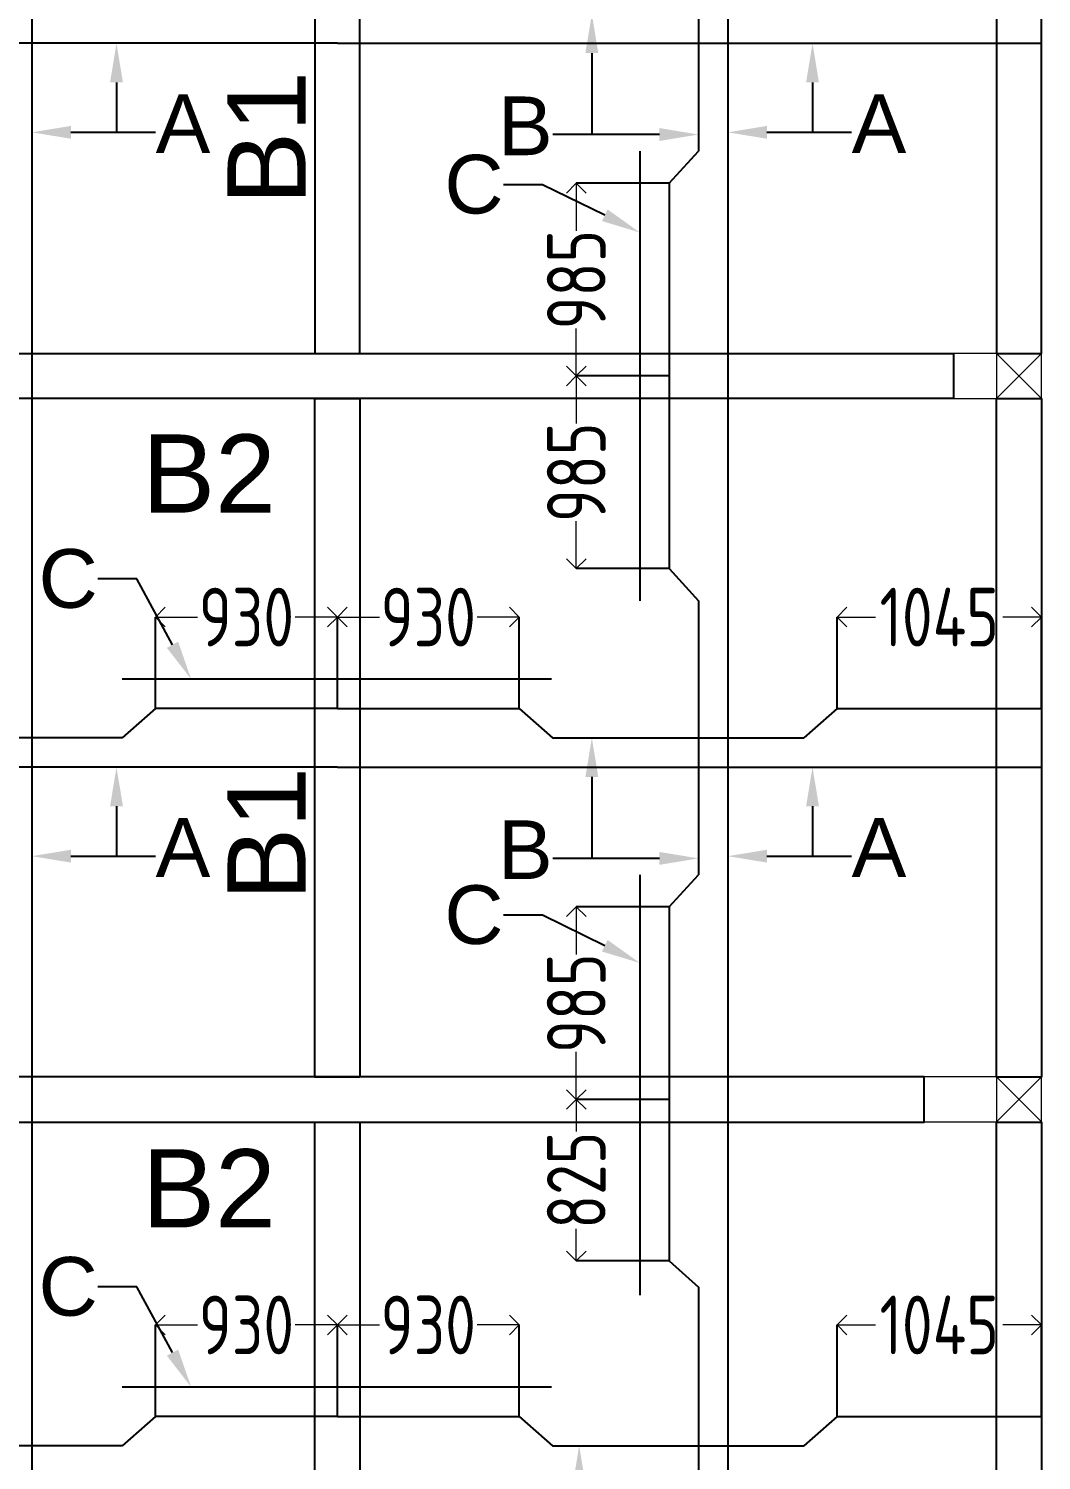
# Model space of a CAD drawing. Header units: inches. Extents: x -605 to 2991212, y -2872845 to 0.
# Drawn here: x 2798039 to 2803218, y -2709838 to -2702518 of the extents above; entities that cross this region are included whole.
import ezdxf
from ezdxf import colors
from ezdxf.entities.mleader import LeaderData, LeaderLine
from ezdxf.enums import TextEntityAlignment as Align
from ezdxf.math import Vec2, Vec3

# ---------------------------------------------------------------- set-up
doc = ezdxf.new("R2010")
doc.units = ezdxf.units.IN
doc.header["$LTSCALE"] = 600
doc.header["$MEASUREMENT"] = 0
doc.layers.add('RC BEAM', color=130, linetype='Continuous')
for name, color, linetype, lineweight in [('rDIMension', 1, 'Continuous', 18), ('rRCC 2', 40, 'Continuous', 15), ('rREINF 1', 1, 'Continuous', 25)]:
    doc.layers.add(name, color=color, linetype=linetype, lineweight=lineweight)
doc.styles.add('DIM', font='geniso.shx', dxfattribs={"width": 0.85})
doc.styles.get("Standard").update_dxf_attribs({"font": 'arial.ttf'})
doc.dimstyles.new('ST-100', dxfattribs={"dimscale": 100, "dimtxt": 2.5, "dimasz": 2, "dimexe": 0.18, "dimexo": 0.0625, "dimgap": 0.2, "dimtad": 0, "dimdec": 0, "dimzin": 0, "dimdsep": 46, "dimtxsty": 'DIM', "dimblk": 'OPEN90', "dimcen": 0.09, "dimclrd": 256, "dimclrt": 7, "dimadec": 0, "dimazin": 0, "dimtfac": 1, "dimtdec": 0, "dimtofl": 0, "dimtmove": 0, "dimatfit": 3, "dimldrblk": 'OPEN90', "dimfxl": 1, "dimtolj": 1, "dimtzin": 0, "dimlwd": -1, "dimarcsym": 0})

# ---------------------------------------------------------------- blocks, each defined once
blk = doc.blocks.new('_Open90')
at = {"color": 0, "linetype": 'ByBlock', "lineweight": -2}
for p, q in [((0, 0), (-1, 0)), ((-0.5, 0.5), (0, 0)), ((0, 0), (-0.5, -0.5))]:
    blk.add_line(p, q, dxfattribs=at)
blk = doc.blocks.new('*D2370')
at = {"layer": 'Defpoints', "color": 0}
for p in [(2799618.1, -2705526.6), (2798688.4, -2705993.8), (2799618.1, -2705993.8)]:
    blk.add_point(p, dxfattribs=at)
at = {"layer": 'rDIMension', "color": 0, "linetype": 'ByBlock', "lineweight": -2}
for p, q in [((2798688.4, -2705993.8), (2798688.4, -2705526.6)), ((2799618.1, -2705993.8), (2799618.1, -2705526.6))]:
    blk.add_line(p, q, dxfattribs=at)
at = {"layer": 'rDIMension'}
for p, q in [((2798788.4, -2705526.6), (2798903.7, -2705526.6)), ((2799518.1, -2705526.6), (2799402.9, -2705526.6))]:
    blk.add_line(p, q, dxfattribs=at)
at = {"layer": 'rDIMension', "xscale": 100, "yscale": 100, "zscale": 100, "rotation": 180}
blk.add_blockref('_Open90', (2798688.4, -2705526.6), dxfattribs=at)
at = {"layer": 'rDIMension', "xscale": 100, "yscale": 100, "zscale": 100}
blk.add_blockref('_Open90', (2799618.1, -2705526.6), dxfattribs=at)
at = {"layer": 'rDIMension', "color": 7, "insert": (2799153.3, -2705526.6), "char_height": 300, "attachment_point": 5, "style": 'DIM'}
blk.add_mtext('\\A1;930', dxfattribs=at)
blk = doc.blocks.new('*D2371')
at = {"layer": 'Defpoints', "color": 0}
for p in [(2803218.2, -2705526.6), (2802173.4, -2705993.8), (2803218.2, -2705993.8)]:
    blk.add_point(p, dxfattribs=at)
at = {"layer": 'rDIMension', "color": 0, "linetype": 'ByBlock', "lineweight": -2}
for p, q in [((2802173.4, -2705993.8), (2802173.4, -2705526.6)), ((2803218.2, -2705993.8), (2803218.2, -2705526.6))]:
    blk.add_line(p, q, dxfattribs=at)
at = {"layer": 'rDIMension'}
for p, q in [((2802273.4, -2705526.6), (2802369.8, -2705526.6)), ((2803118.2, -2705526.6), (2803021.8, -2705526.6))]:
    blk.add_line(p, q, dxfattribs=at)
at = {"layer": 'rDIMension', "xscale": 100, "yscale": 100, "zscale": 100, "rotation": 180}
blk.add_blockref('_Open90', (2802173.4, -2705526.6), dxfattribs=at)
at = {"layer": 'rDIMension', "xscale": 100, "yscale": 100, "zscale": 100}
blk.add_blockref('_Open90', (2803218.2, -2705526.6), dxfattribs=at)
at = {"layer": 'rDIMension', "color": 7, "insert": (2802695.8, -2705526.6), "char_height": 300, "attachment_point": 5, "style": 'DIM'}
blk.add_mtext('\\A1;1045', dxfattribs=at)
blk = doc.blocks.new('*D2372')
at = {"layer": 'Defpoints', "color": 0}
for p in [(2799618.1, -2705526.6), (2799618.1, -2705993.8), (2800547.9, -2705993.8)]:
    blk.add_point(p, dxfattribs=at)
at = {"layer": 'rDIMension', "color": 0, "linetype": 'ByBlock', "lineweight": -2}
for p, q in [((2799618.1, -2705993.8), (2799618.1, -2705526.6)), ((2800547.9, -2705993.8), (2800547.9, -2705526.6))]:
    blk.add_line(p, q, dxfattribs=at)
at = {"layer": 'rDIMension'}
for p, q in [((2799718.1, -2705526.6), (2799833.4, -2705526.6)), ((2800447.9, -2705526.6), (2800332.6, -2705526.6))]:
    blk.add_line(p, q, dxfattribs=at)
at = {"layer": 'rDIMension', "xscale": 100, "yscale": 100, "zscale": 100, "rotation": 180}
blk.add_blockref('_Open90', (2799618.1, -2705526.6), dxfattribs=at)
at = {"layer": 'rDIMension', "xscale": 100, "yscale": 100, "zscale": 100}
blk.add_blockref('_Open90', (2800547.9, -2705526.6), dxfattribs=at)
at = {"layer": 'rDIMension', "color": 7, "insert": (2800083, -2705526.6), "char_height": 300, "attachment_point": 5, "style": 'DIM'}
blk.add_mtext('\\A1;930', dxfattribs=at)
blk = doc.blocks.new('*D2374')
at = {"layer": 'Defpoints', "color": 0}
for p in [(2799618.1, -2709145.7), (2798688.4, -2709612.9), (2799618.1, -2709612.9)]:
    blk.add_point(p, dxfattribs=at)
at = {"layer": 'rDIMension', "color": 0, "linetype": 'ByBlock', "lineweight": -2}
for p, q in [((2798688.4, -2709612.9), (2798688.4, -2709145.7)), ((2799618.1, -2709612.9), (2799618.1, -2709145.7))]:
    blk.add_line(p, q, dxfattribs=at)
at = {"layer": 'rDIMension'}
for p, q in [((2798788.4, -2709145.7), (2798903.7, -2709145.7)), ((2799518.1, -2709145.7), (2799402.9, -2709145.7))]:
    blk.add_line(p, q, dxfattribs=at)
at = {"layer": 'rDIMension', "xscale": 100, "yscale": 100, "zscale": 100, "rotation": 180}
blk.add_blockref('_Open90', (2798688.4, -2709145.7), dxfattribs=at)
at = {"layer": 'rDIMension', "xscale": 100, "yscale": 100, "zscale": 100}
blk.add_blockref('_Open90', (2799618.1, -2709145.7), dxfattribs=at)
at = {"layer": 'rDIMension', "color": 7, "insert": (2799153.3, -2709145.7), "char_height": 300, "attachment_point": 5, "style": 'DIM'}
blk.add_mtext('\\A1;930', dxfattribs=at)
blk = doc.blocks.new('*D2375')
at = {"layer": 'Defpoints', "color": 0}
for p in [(2803218.2, -2709145.7), (2802173.4, -2709612.9), (2803218.2, -2709612.9)]:
    blk.add_point(p, dxfattribs=at)
at = {"layer": 'rDIMension', "color": 0, "linetype": 'ByBlock', "lineweight": -2}
for p, q in [((2802173.4, -2709612.9), (2802173.4, -2709145.7)), ((2803218.2, -2709612.9), (2803218.2, -2709145.7))]:
    blk.add_line(p, q, dxfattribs=at)
at = {"layer": 'rDIMension'}
for p, q in [((2802273.4, -2709145.7), (2802369.8, -2709145.7)), ((2803118.2, -2709145.7), (2803021.8, -2709145.7))]:
    blk.add_line(p, q, dxfattribs=at)
at = {"layer": 'rDIMension', "xscale": 100, "yscale": 100, "zscale": 100, "rotation": 180}
blk.add_blockref('_Open90', (2802173.4, -2709145.7), dxfattribs=at)
at = {"layer": 'rDIMension', "xscale": 100, "yscale": 100, "zscale": 100}
blk.add_blockref('_Open90', (2803218.2, -2709145.7), dxfattribs=at)
at = {"layer": 'rDIMension', "color": 7, "insert": (2802695.8, -2709145.7), "char_height": 300, "attachment_point": 5, "style": 'DIM'}
blk.add_mtext('\\A1;1045', dxfattribs=at)
blk = doc.blocks.new('*D2376')
at = {"layer": 'Defpoints', "color": 0}
for p in [(2799618.1, -2709145.7), (2799618.1, -2709612.9), (2800547.9, -2709612.9)]:
    blk.add_point(p, dxfattribs=at)
at = {"layer": 'rDIMension', "color": 0, "linetype": 'ByBlock', "lineweight": -2}
for p, q in [((2799618.1, -2709612.9), (2799618.1, -2709145.7)), ((2800547.9, -2709612.9), (2800547.9, -2709145.7))]:
    blk.add_line(p, q, dxfattribs=at)
at = {"layer": 'rDIMension'}
for p, q in [((2799718.1, -2709145.7), (2799833.4, -2709145.7)), ((2800447.9, -2709145.7), (2800332.6, -2709145.7))]:
    blk.add_line(p, q, dxfattribs=at)
at = {"layer": 'rDIMension', "xscale": 100, "yscale": 100, "zscale": 100, "rotation": 180}
blk.add_blockref('_Open90', (2799618.1, -2709145.7), dxfattribs=at)
at = {"layer": 'rDIMension', "xscale": 100, "yscale": 100, "zscale": 100}
blk.add_blockref('_Open90', (2800547.9, -2709145.7), dxfattribs=at)
at = {"layer": 'rDIMension', "color": 7, "insert": (2800083, -2709145.7), "char_height": 300, "attachment_point": 5, "style": 'DIM'}
blk.add_mtext('\\A1;930', dxfattribs=at)
blk = doc.blocks.new('*D2449')
at = {"layer": 'Defpoints', "color": 0}
for p in [(2801315.1, -2703308.9), (2800840.1, -2704293.8), (2801315.1, -2704293.8)]:
    blk.add_point(p, dxfattribs=at)
at = {"layer": 'rDIMension', "color": 0, "linetype": 'ByBlock', "lineweight": -2}
for p, q in [((2801315.1, -2703308.9), (2800840.1, -2703308.9)), ((2801315.1, -2704293.8), (2800840.1, -2704293.8))]:
    blk.add_line(p, q, dxfattribs=at)
at = {"layer": 'rDIMension'}
for p, q in [((2800840.1, -2703408.9), (2800840.1, -2703551.9)), ((2800840.1, -2704193.8), (2800840.1, -2704050.9))]:
    blk.add_line(p, q, dxfattribs=at)
at = {"layer": 'rDIMension', "xscale": 100, "yscale": 100, "zscale": 100}
for p, rotation in [((2800840.1, -2703308.9), 90), ((2800840.1, -2704293.8), 270)]:
    blk.add_blockref('_Open90', p, dxfattribs=dict(at, rotation=rotation))
at = {"layer": 'rDIMension', "color": 7, "insert": (2800840.1, -2703801.4), "char_height": 300, "attachment_point": 5, "rotation": 90, "style": 'DIM'}
blk.add_mtext('\\A1;985', dxfattribs=at)
blk = doc.blocks.new('*D2452')
at = {"layer": 'Defpoints', "color": 0}
for p in [(2800840.1, -2704293.8), (2801315.1, -2704293.8), (2801315.1, -2705278.9)]:
    blk.add_point(p, dxfattribs=at)
at = {"layer": 'rDIMension', "color": 0, "linetype": 'ByBlock', "lineweight": -2}
for p, q in [((2801315.1, -2704293.8), (2800840.1, -2704293.8)), ((2801315.1, -2705278.9), (2800840.1, -2705278.9))]:
    blk.add_line(p, q, dxfattribs=at)
at = {"layer": 'rDIMension'}
for p, q in [((2800840.1, -2704393.8), (2800840.1, -2704536.9)), ((2800840.1, -2705178.9), (2800840.1, -2705035.9))]:
    blk.add_line(p, q, dxfattribs=at)
at = {"layer": 'rDIMension', "xscale": 100, "yscale": 100, "zscale": 100}
for p, rotation in [((2800840.1, -2704293.8), 90), ((2800840.1, -2705278.9), 270)]:
    blk.add_blockref('_Open90', p, dxfattribs=dict(at, rotation=rotation))
at = {"layer": 'rDIMension', "color": 7, "insert": (2800840.1, -2704786.4), "char_height": 300, "attachment_point": 5, "rotation": 90, "style": 'DIM'}
blk.add_mtext('\\A1;985', dxfattribs=at)
blk = doc.blocks.new('*D2453')
at = {"layer": 'Defpoints', "color": 0}
for p in [(2800840.1, -2707008.1), (2801315.1, -2707008.1), (2801315.1, -2707993)]:
    blk.add_point(p, dxfattribs=at)
at = {"layer": 'rDIMension', "color": 0, "linetype": 'ByBlock', "lineweight": -2}
for p, q in [((2801315.1, -2707008.1), (2800840.1, -2707008.1)), ((2801315.1, -2707993), (2800840.1, -2707993))]:
    blk.add_line(p, q, dxfattribs=at)
at = {"layer": 'rDIMension'}
for p, q in [((2800840.1, -2707108.1), (2800840.1, -2707251.1)), ((2800840.1, -2707893), (2800840.1, -2707750.1))]:
    blk.add_line(p, q, dxfattribs=at)
at = {"layer": 'rDIMension', "xscale": 100, "yscale": 100, "zscale": 100}
for p, rotation in [((2800840.1, -2707008.1), 90), ((2800840.1, -2707993), 270)]:
    blk.add_blockref('_Open90', p, dxfattribs=dict(at, rotation=rotation))
at = {"layer": 'rDIMension', "color": 7, "insert": (2800840.1, -2707500.6), "char_height": 300, "attachment_point": 5, "rotation": 90, "style": 'DIM'}
blk.add_mtext('\\A1;985', dxfattribs=at)
blk = doc.blocks.new('*D2458')
at = {"layer": 'Defpoints', "color": 0}
for p in [(2801315.1, -2707993), (2800840.1, -2708817.7), (2801315.1, -2708817.7)]:
    blk.add_point(p, dxfattribs=at)
at = {"layer": 'rDIMension', "color": 0, "linetype": 'ByBlock', "lineweight": -2}
for p, q in [((2801315.1, -2707993), (2800840.1, -2707993)), ((2801315.1, -2708817.7), (2800840.1, -2708817.7))]:
    blk.add_line(p, q, dxfattribs=at)
at = {"layer": 'rDIMension'}
for p, q in [((2800840.1, -2708093), (2800840.1, -2708155.9)), ((2800840.1, -2708717.7), (2800840.1, -2708654.9))]:
    blk.add_line(p, q, dxfattribs=at)
at = {"layer": 'rDIMension', "xscale": 100, "yscale": 100, "zscale": 100}
for p, rotation in [((2800840.1, -2707993), 90), ((2800840.1, -2708817.7), 270)]:
    blk.add_blockref('_Open90', p, dxfattribs=dict(at, rotation=rotation))
at = {"layer": 'rDIMension', "color": 7, "insert": (2800840.1, -2708405.4), "char_height": 300, "attachment_point": 5, "rotation": 90, "style": 'DIM'}
blk.add_mtext('\\A1;825', dxfattribs=at)

msp = doc.modelspace()

# ---------------------------------------------------------------- linework, layer by layer
at = {"layer": 'RC BEAM', "color": 1}
for points in [[(2798056, -2700592.3), (2798056, -2704293.8)], [(2801615.1, -2700592.3), (2801615.1, -2704293.8)], [(2801465.1, -2701741.7), (2801465.1, -2703144.4)], [(2799618.1, -2702593), (2796018.1, -2702593)], [(2799618.1, -2702593), (2803218.2, -2702593)], [(2801165.1, -2703144.4), (2801165.1, -2705443.2)], [(2801315.1, -2703308.9), (2801465.1, -2703144.4)], [(2801315.1, -2703308.9), (2801315.1, -2704293.8)], [(2798056, -2704293.8), (2798056, -2707993)], [(2801315.1, -2704293.8), (2801315.1, -2705278.9)], [(2801615.1, -2704293.8), (2801615.1, -2707993)], [(2801315.1, -2705278.9), (2801465.1, -2705443.2)], [(2801465.1, -2705443.2), (2801465.1, -2706843.9)], [(2800712.7, -2705843.8), (2798517.3, -2705843.8)], [(2798688.4, -2705993.8), (2798517.3, -2706143.8)], [(2799618.1, -2705993.8), (2798688.4, -2705993.8)], [(2799618.1, -2705993.8), (2800547.9, -2705993.8)], [(2800547.9, -2705993.8), (2800719, -2706143.8)], [(2802173.4, -2705993.8), (2802003.3, -2706143.8)], [(2802173.4, -2705993.8), (2803218.2, -2705993.8)], [(2798517.3, -2706143.8), (2797233, -2706143.8)], [(2800719, -2706143.8), (2802003.3, -2706143.8)], [(2799618.1, -2706293.8), (2796018.1, -2706293.8)], [(2799618.1, -2706293.8), (2803218.2, -2706293.8)], [(2801165.1, -2706843.9), (2801165.1, -2708993.5)], [(2801315.1, -2707008.1), (2801465.1, -2706843.9)], [(2801315.1, -2707008.1), (2801315.1, -2707993)], [(2798056, -2707993), (2798056, -2713011.2)], [(2801315.1, -2707993), (2801315.1, -2708817.7)], [(2801615.1, -2707993), (2801615.1, -2711166.2)], [(2801315.1, -2708817.7), (2801465.1, -2708952)], [(2801465.1, -2708952), (2801465.1, -2710092)], [(2800712.7, -2709462.9), (2798517.3, -2709462.9)], [(2798688.4, -2709612.9), (2798517.3, -2709762.9)], [(2799618.1, -2709612.9), (2798688.4, -2709612.9)], [(2799618.1, -2709612.9), (2800547.9, -2709612.9)], [(2800547.9, -2709612.9), (2800719, -2709762.9)], [(2802173.4, -2709612.9), (2802003.3, -2709762.9)], [(2802173.4, -2709612.9), (2803218.2, -2709612.9)], [(2798517.3, -2709762.9), (2797233, -2709762.9)], [(2800719, -2709762.9), (2802003.3, -2709762.9)]]:
    msp.add_lwpolyline(points, dxfattribs=at)
at = {"layer": 'RC BEAM', "color": 4}
for points in [[(2799503.1, -2704178.8), (2799733.1, -2704178.8), (2799733.1, -2700707.3), (2799503.1, -2700707.3)], [(2799733.1, -2707878.8), (2799503.1, -2707878.8), (2799503.1, -2704408.8), (2799733.1, -2704408.8)], [(2799733.1, -2712896.2), (2799503.1, -2712896.2), (2799503.1, -2708108.8), (2799733.1, -2708108.8)]]:
    msp.add_lwpolyline(points, close=True, dxfattribs=at)
at = {"layer": 'RC BEAM'}
for points in [[(2802988.2, -2704178.8), (2803218.2, -2704178.8), (2803218.2, -2700707.3), (2802988.2, -2700707.3)], [(2802768.2, -2704408.8), (2796468.1, -2704408.8), (2796468.1, -2704178.8), (2802768.2, -2704178.8)], [(2803218.2, -2707878.8), (2802988.2, -2707878.8), (2802988.2, -2704408.8), (2803218.2, -2704408.8)], [(2796618.1, -2708108.8), (2802618.2, -2708108.8), (2802618.2, -2707877.3), (2796618.1, -2707877.3)], [(2803218.2, -2712896.2), (2802988.2, -2712896.2), (2802988.2, -2708108.8), (2803218.2, -2708108.8)]]:
    msp.add_lwpolyline(points, close=True, dxfattribs=at)
at = {"layer": 'rRCC 2', "color": 6}
for p, q in [((2803218.2, -2704178.8), (2802988.2, -2704408.8)), ((2803218.2, -2704408.8), (2802988.2, -2704178.8)), ((2803218.2, -2707877.3), (2802988.2, -2708107.3)), ((2803218.2, -2708107.3), (2802988.2, -2707877.3))]:
    msp.add_line(p, q, dxfattribs=at)
for points in [[(2803218.2, -2704408.8), (2803218.2, -2704178.8), (2802768.2, -2704178.8), (2802768.2, -2704408.8)], [(2803218.2, -2704178.8), (2802988.2, -2704178.8), (2802988.2, -2704408.8), (2803218.2, -2704408.8)], [(2803218.2, -2708107.3), (2803218.2, -2707877.3), (2802618.2, -2707877.3), (2802618.2, -2708107.3)], [(2803218.2, -2707877.3), (2802988.2, -2707877.3), (2802988.2, -2708107.3), (2803218.2, -2708107.3)]]:
    msp.add_lwpolyline(points, close=True, dxfattribs=at)

# ---------------------------------------------------------------- texts
at = {"layer": 'rRCC 2'}
for p in [(2799256.1, -2703077), (2799256.1, -2706634.7)]:
    msp.add_text('B1', height=400, rotation=90, dxfattribs=at).set_placement(p, align=Align.MIDDLE_CENTER)
for p in [(2798961.8, -2704792.5), (2798961.8, -2708447.2)]:
    msp.add_text('B2', height=400, dxfattribs=at).set_placement(p, align=Align.MIDDLE_CENTER)

# ---------------------------------------------------------------- dimensions: what is measured, and where the dimension line sits
at = {"layer": 'rDIMension', "color": 1, "linetype": 'ByBlock'}
for base, p1, p2, angle, picture, middle in [((2800840.1, -2704293.8), (2801315.1, -2703308.9), (2801315.1, -2704293.8), 90, '*D2449', (2800840.1, -2703801.4)), ((2800840.1, -2704293.8), (2801315.1, -2705278.9), (2801315.1, -2704293.8), 90, '*D2452', (2800840.1, -2704786.4)), ((2799618.1, -2705526.6), (2800547.9, -2705993.8), (2799618.1, -2705993.8), 180, '*D2372', (2800083, -2705526.6)), ((2803218.2, -2705526.6), (2802173.4, -2705993.8), (2803218.2, -2705993.8), 180, '*D2371', (2802695.8, -2705526.6)), ((2800840.1, -2707008.1), (2801315.1, -2707993), (2801315.1, -2707008.1), 90, '*D2453', (2800840.1, -2707500.6)), ((2800840.1, -2708817.7), (2801315.1, -2707993), (2801315.1, -2708817.7), 90, '*D2458', (2800840.1, -2708405.4)), ((2799618.1, -2709145.7), (2800547.9, -2709612.9), (2799618.1, -2709612.9), 180, '*D2376', (2800083, -2709145.7)), ((2803218.2, -2709145.7), (2802173.4, -2709612.9), (2803218.2, -2709612.9), 180, '*D2375', (2802695.8, -2709145.7))]:
    dim = msp.add_linear_dim(base=base, p1=p1, p2=p2, angle=angle, dimstyle='ST-100', override={"dimtxt": 3, "dimasz": 1, "dimexe": 0, "dimexo": 0, "dimblk": 'Open90', "dimtmove": 1, "dimfxl": 1.25, "dimtfillclr": 256, "dimarcsym": 2}, dxfattribs=at)
    dim.commit()
    dim.dimension.update_dxf_attribs({"geometry": picture, "text_midpoint": middle})
for base, p1, p2, picture, middle in [((2799618.1, -2705526.6), (2798688.4, -2705993.8), (2799618.1, -2705993.8), '*D2370', (2799153.3, -2705526.6)), ((2799618.1, -2709145.7), (2798688.4, -2709612.9), (2799618.1, -2709612.9), '*D2374', (2799153.3, -2709145.7))]:
    dim = msp.add_linear_dim(base=base, p1=p1, p2=p2, dimstyle='ST-100', override={"dimtxt": 3, "dimasz": 1, "dimexe": 0, "dimexo": 0, "dimblk": 'Open90', "dimtmove": 1, "dimfxl": 1.25, "dimtfillclr": 256, "dimarcsym": 2}, dxfattribs=at)
    dim.commit()
    dim.dimension.update_dxf_attribs({"geometry": picture, "text_midpoint": middle})

# ---------------------------------------------------------------- leaders
at = {"layer": 'rREINF 1', "color": 3, "linetype": 'ByBlock'}
ml = msp.add_multileader_mtext('Standard', dxfattribs=at)
ml.set_content('B', color=3)
ml.set_leader_properties()
ml.build(insert=Vec2(0, 0))
ml.multileader.update_dxf_attribs({"text_top_attachment_type": 0, "text_bottom_attachment_type": 0, "dogleg_length": 200, "arrow_head_size": 200})
ctx = ml.context
ctx.base_point, ctx.char_height, ctx.arrow_head_size, ctx.landing_gap_size, ctx.plane_origin = Vec3(2800492.8, -2703059.4), 300, 200, 0.09, Vec3(2800953.6, -2702466.2)
ctx.text_align_type = 2
notes = []
notes.append((ctx, [(0, (1, 1, 0), (2800919.5, -2703059.4), (-1, 0), 200, [(0, [(2800919.5, -2702443)], 256, [])])]))
ctx.mtext.insert, ctx.mtext.alignment, ctx.mtext.flow_direction = Vec3(2800719.4, -2702865), 3, 5
ml = msp.add_multileader_mtext('Standard', dxfattribs=at)
ml.set_content('A', color=3)
ml.set_leader_properties()
ml.build(insert=Vec2(0, 0))
ml.multileader.update_dxf_attribs({"text_top_attachment_type": 0, "text_bottom_attachment_type": 0, "dogleg_length": 200, "arrow_head_size": 200})
ctx = ml.context
ctx.base_point, ctx.char_height, ctx.arrow_head_size, ctx.landing_gap_size, ctx.plane_origin = Vec3(2798688.8, -2703048.2), 300, 200, 0.09, Vec3(2798642.2, -2702455)
notes.append((ctx, [(0, (1, 1, 0), (2798488.8, -2703048.2), (1, 0), 200, [(0, [(2798488.8, -2702593)], 256, [])])]))
ctx.mtext.insert, ctx.mtext.flow_direction = Vec3(2798688.9, -2702853.8), 5
ml = msp.add_multileader_mtext('Standard', dxfattribs=at)
ml.set_content('A', color=3)
ml.set_leader_properties()
ml.build(insert=Vec2(0, 0))
ml.multileader.update_dxf_attribs({"text_top_attachment_type": 0, "text_bottom_attachment_type": 0, "dogleg_length": 200, "arrow_head_size": 200})
ctx = ml.context
ctx.base_point, ctx.char_height, ctx.arrow_head_size, ctx.landing_gap_size, ctx.plane_origin = Vec3(2802247.9, -2703048.2), 300, 200, 0.09, Vec3(2802201.3, -2702455)
notes.append((ctx, [(0, (1, 1, 0), (2802047.9, -2703048.2), (1, 0), 200, [(0, [(2802047.9, -2702593)], 256, [])])]))
ctx.mtext.insert, ctx.mtext.flow_direction = Vec3(2802248, -2702853.8), 5
ml = msp.add_multileader_mtext('Standard', dxfattribs=at)
ml.set_content('', color=3)
ml.set_leader_properties()
ml.build(insert=Vec2(0, 0))
ml.multileader.update_dxf_attribs({"text_top_attachment_type": 0, "text_bottom_attachment_type": 0, "dogleg_length": 200, "arrow_head_size": 200})
ctx = ml.context
ctx.base_point, ctx.char_height, ctx.arrow_head_size, ctx.landing_gap_size, ctx.plane_origin = Vec3(2798688.8, -2703048.2), 300, 200, 0.09, Vec3(2798072.9, -2703048.2)
notes.append((ctx, [(0, (1, 1, 0), (2798488.8, -2703048.2), (1, 0), 200, [(0, [(2798056, -2703048.2)], 256, [])])]))
ctx.mtext.insert, ctx.mtext.flow_direction = Vec3(2798688.9, -2702898.2), 5
ml = msp.add_multileader_mtext('Standard', dxfattribs=at)
ml.set_content('', color=3)
ml.set_leader_properties()
ml.build(insert=Vec2(0, 0))
ml.multileader.update_dxf_attribs({"text_top_attachment_type": 0, "text_bottom_attachment_type": 0, "dogleg_length": 200, "arrow_head_size": 200})
ctx = ml.context
ctx.base_point, ctx.char_height, ctx.arrow_head_size, ctx.landing_gap_size, ctx.plane_origin = Vec3(2800719.3, -2703059.4), 300, 200, 0.09, Vec3(2801522.8, -2703059.4)
ctx.text_align_type = 2
notes.append((ctx, [(0, (1, 1, 0), (2800919.5, -2703059.4), (-1, 0), 200, [(0, [(2801465.1, -2703059.4)], 256, [])])]))
ctx.mtext.insert, ctx.mtext.alignment, ctx.mtext.flow_direction = Vec3(2800719.4, -2702909.4), 3, 5
ml = msp.add_multileader_mtext('Standard', dxfattribs=at)
ml.set_content('', color=3)
ml.set_leader_properties()
ml.build(insert=Vec2(0, 0))
ml.multileader.update_dxf_attribs({"text_top_attachment_type": 0, "text_bottom_attachment_type": 0, "dogleg_length": 200, "arrow_head_size": 200})
ctx = ml.context
ctx.base_point, ctx.char_height, ctx.arrow_head_size, ctx.landing_gap_size, ctx.plane_origin = Vec3(2802247.9, -2703048.2), 300, 200, 0.09, Vec3(2801632.1, -2703048.2)
notes.append((ctx, [(0, (1, 1, 0), (2802047.9, -2703048.2), (1, 0), 200, [(0, [(2801615.1, -2703048.2)], 256, [])])]))
ctx.mtext.insert, ctx.mtext.flow_direction = Vec3(2802248, -2702898.2), 5
ml = msp.add_multileader_mtext('Standard', dxfattribs=at)
ml.set_content('C', color=3)
ml.set_leader_properties()
ml.build(insert=Vec2(0, 0))
ml.multileader.update_dxf_attribs({"text_top_attachment_type": 0, "text_bottom_attachment_type": 0, "dogleg_length": 200, "arrow_head_size": 200})
ctx = ml.context
ctx.base_point, ctx.char_height, ctx.arrow_head_size, ctx.landing_gap_size, ctx.plane_origin = Vec3(2800202.6, -2703315.8), 300, 200, 0.09, Vec3(2800743.7, -2704048.3)
ctx.text_align_type = 2
notes.append((ctx, [(1, (1, 1, 0), (2800668, -2703315.8), (-1, 0), 200, [(0, [(2801165.1, -2703560.5)], 256, [])])]))
ctx.mtext.insert, ctx.mtext.alignment, ctx.mtext.flow_direction = Vec3(2800467.9, -2703163.2), 3, 5
ml = msp.add_multileader_mtext('Standard', dxfattribs=at)
ml.set_content('C', color=3)
ml.set_leader_properties()
ml.build(insert=Vec2(0, 0))
ml.multileader.update_dxf_attribs({"text_top_attachment_type": 0, "text_bottom_attachment_type": 0, "dogleg_length": 200, "arrow_head_size": 200})
ctx = ml.context
ctx.base_point, ctx.char_height, ctx.arrow_head_size, ctx.landing_gap_size, ctx.plane_origin = Vec3(2798127.6, -2705331.6), 300, 200, 0.09, Vec3(2798449, -2706331.7)
ctx.text_align_type = 2
notes.append((ctx, [(1, (1, 1, 0), (2798593, -2705331.6), (-1, 0), 200, [(0, [(2798870.4, -2705843.8)], 256, [])])]))
ctx.mtext.insert, ctx.mtext.alignment, ctx.mtext.flow_direction = Vec3(2798392.9, -2705179.1), 3, 5
ml = msp.add_multileader_mtext('Standard', dxfattribs=at)
ml.set_content('B', color=3)
ml.set_leader_properties()
ml.build(insert=Vec2(0, 0))
ml.multileader.update_dxf_attribs({"text_top_attachment_type": 0, "text_bottom_attachment_type": 0, "dogleg_length": 200, "arrow_head_size": 200})
ctx = ml.context
ctx.base_point, ctx.char_height, ctx.arrow_head_size, ctx.landing_gap_size, ctx.plane_origin = Vec3(2800492.8, -2706760.2), 300, 200, 0.09, Vec3(2800953.6, -2706167)
ctx.text_align_type = 2
notes.append((ctx, [(0, (1, 1, 0), (2800919.5, -2706760.2), (-1, 0), 200, [(0, [(2800919.5, -2706143.8)], 256, [])])]))
ctx.mtext.insert, ctx.mtext.alignment, ctx.mtext.flow_direction = Vec3(2800719.4, -2706565.8), 3, 5
ml = msp.add_multileader_mtext('Standard', dxfattribs=at)
ml.set_content('A', color=3)
ml.set_leader_properties()
ml.build(insert=Vec2(0, 0))
ml.multileader.update_dxf_attribs({"text_top_attachment_type": 0, "text_bottom_attachment_type": 0, "dogleg_length": 200, "arrow_head_size": 200})
ctx = ml.context
ctx.base_point, ctx.char_height, ctx.arrow_head_size, ctx.landing_gap_size, ctx.plane_origin = Vec3(2798688.8, -2706749), 300, 200, 0.09, Vec3(2798642.2, -2706155.8)
notes.append((ctx, [(0, (1, 1, 0), (2798488.8, -2706749), (1, 0), 200, [(0, [(2798488.8, -2706293.8)], 256, [])])]))
ctx.mtext.insert, ctx.mtext.flow_direction = Vec3(2798688.9, -2706554.6), 5
ml = msp.add_multileader_mtext('Standard', dxfattribs=at)
ml.set_content('A', color=3)
ml.set_leader_properties()
ml.build(insert=Vec2(0, 0))
ml.multileader.update_dxf_attribs({"text_top_attachment_type": 0, "text_bottom_attachment_type": 0, "dogleg_length": 200, "arrow_head_size": 200})
ctx = ml.context
ctx.base_point, ctx.char_height, ctx.arrow_head_size, ctx.landing_gap_size, ctx.plane_origin = Vec3(2802247.9, -2706749), 300, 200, 0.09, Vec3(2802201.3, -2706155.8)
notes.append((ctx, [(0, (1, 1, 0), (2802047.9, -2706749), (1, 0), 200, [(0, [(2802047.9, -2706293.8)], 256, [])])]))
ctx.mtext.insert, ctx.mtext.flow_direction = Vec3(2802248, -2706554.6), 5
ml = msp.add_multileader_mtext('Standard', dxfattribs=at)
ml.set_content('', color=3)
ml.set_leader_properties()
ml.build(insert=Vec2(0, 0))
ml.multileader.update_dxf_attribs({"text_top_attachment_type": 0, "text_bottom_attachment_type": 0, "dogleg_length": 200, "arrow_head_size": 200})
ctx = ml.context
ctx.base_point, ctx.char_height, ctx.arrow_head_size, ctx.landing_gap_size, ctx.plane_origin = Vec3(2798688.8, -2706749), 300, 200, 0.09, Vec3(2798072.9, -2706749)
notes.append((ctx, [(0, (1, 1, 0), (2798488.8, -2706749), (1, 0), 200, [(0, [(2798056, -2706749)], 256, [])])]))
ctx.mtext.insert, ctx.mtext.flow_direction = Vec3(2798688.9, -2706599), 5
ml = msp.add_multileader_mtext('Standard', dxfattribs=at)
ml.set_content('', color=3)
ml.set_leader_properties()
ml.build(insert=Vec2(0, 0))
ml.multileader.update_dxf_attribs({"text_top_attachment_type": 0, "text_bottom_attachment_type": 0, "dogleg_length": 200, "arrow_head_size": 200})
ctx = ml.context
ctx.base_point, ctx.char_height, ctx.arrow_head_size, ctx.landing_gap_size, ctx.plane_origin = Vec3(2802247.9, -2706749), 300, 200, 0.09, Vec3(2801632.1, -2706749)
notes.append((ctx, [(0, (1, 1, 0), (2802047.9, -2706749), (1, 0), 200, [(0, [(2801615.1, -2706749)], 256, [])])]))
ctx.mtext.insert, ctx.mtext.flow_direction = Vec3(2802248, -2706599), 5
ml = msp.add_multileader_mtext('Standard', dxfattribs=at)
ml.set_content('', color=3)
ml.set_leader_properties()
ml.build(insert=Vec2(0, 0))
ml.multileader.update_dxf_attribs({"text_top_attachment_type": 0, "text_bottom_attachment_type": 0, "dogleg_length": 200, "arrow_head_size": 200})
ctx = ml.context
ctx.base_point, ctx.char_height, ctx.arrow_head_size, ctx.landing_gap_size, ctx.plane_origin = Vec3(2800719.3, -2706760.2), 300, 200, 0.09, Vec3(2801522.8, -2706760.2)
ctx.text_align_type = 2
notes.append((ctx, [(0, (1, 1, 0), (2800919.5, -2706760.2), (-1, 0), 200, [(0, [(2801465.1, -2706760.2)], 256, [])])]))
ctx.mtext.insert, ctx.mtext.alignment, ctx.mtext.flow_direction = Vec3(2800719.4, -2706610.2), 3, 5
ml = msp.add_multileader_mtext('Standard', dxfattribs=at)
ml.set_content('C', color=3)
ml.set_leader_properties()
ml.build(insert=Vec2(0, 0))
ml.multileader.update_dxf_attribs({"text_top_attachment_type": 0, "text_bottom_attachment_type": 0, "dogleg_length": 200, "arrow_head_size": 200})
ctx = ml.context
ctx.base_point, ctx.char_height, ctx.arrow_head_size, ctx.landing_gap_size, ctx.plane_origin = Vec3(2800202.6, -2707050.4), 300, 200, 0.09, Vec3(2800743.7, -2707782.9)
ctx.text_align_type = 2
notes.append((ctx, [(1, (1, 1, 0), (2800668, -2707050.4), (-1, 0), 200, [(0, [(2801165.1, -2707295.1)], 256, [])])]))
ctx.mtext.insert, ctx.mtext.alignment, ctx.mtext.flow_direction = Vec3(2800467.9, -2706897.8), 3, 5
ml = msp.add_multileader_mtext('Standard', dxfattribs=at)
ml.set_content('C', color=3)
ml.set_leader_properties()
ml.build(insert=Vec2(0, 0))
ml.multileader.update_dxf_attribs({"text_top_attachment_type": 0, "text_bottom_attachment_type": 0, "dogleg_length": 200, "arrow_head_size": 200})
ctx = ml.context
ctx.base_point, ctx.char_height, ctx.arrow_head_size, ctx.landing_gap_size, ctx.plane_origin = Vec3(2798127.6, -2708950.7), 300, 200, 0.09, Vec3(2798449, -2709950.8)
ctx.text_align_type = 2
notes.append((ctx, [(1, (1, 1, 0), (2798593, -2708950.7), (-1, 0), 200, [(0, [(2798870.4, -2709462.9)], 256, [])])]))
ctx.mtext.insert, ctx.mtext.alignment, ctx.mtext.flow_direction = Vec3(2798392.9, -2708798.2), 3, 5
ml = msp.add_multileader_mtext('Standard', dxfattribs=at)
ml.set_content('B', color=3)
ml.set_leader_properties()
ml.build(insert=Vec2(0, 0))
ml.multileader.update_dxf_attribs({"text_top_attachment_type": 0, "text_bottom_attachment_type": 0, "dogleg_length": 200, "arrow_head_size": 200})
ctx = ml.context
ctx.base_point, ctx.char_height, ctx.arrow_head_size, ctx.landing_gap_size, ctx.plane_origin = Vec3(2800428, -2710379.3), 300, 200, 0.09, Vec3(2800888.8, -2709786.1)
ctx.text_align_type = 2
notes.append((ctx, [(0, (1, 1, 0), (2800854.7, -2710379.3), (-1, 0), 200, [(0, [(2800854.7, -2709762.9)], 256, [])])]))
ctx.mtext.insert, ctx.mtext.alignment, ctx.mtext.flow_direction = Vec3(2800654.6, -2710184.9), 3, 5
for ctx, leaders in notes:
    for number, flags, end, landing, length, lines in leaders:
        leader = LeaderData()
        leader.index, (leader.has_last_leader_line, leader.has_dogleg_vector, leader.attachment_direction) = number, flags
        leader.last_leader_point, leader.dogleg_vector, leader.dogleg_length = Vec3(end), Vec3(landing), length
        for number, points, colour, breaks in lines:
            line = LeaderLine()
            line.index, line.vertices, line.color, line.breaks = number, Vec3.list(points), colors.encode_raw_color(colour), breaks
            leader.lines.append(line)
        ctx.leaders.append(leader)

doc.saveas('drawing.dxf')
